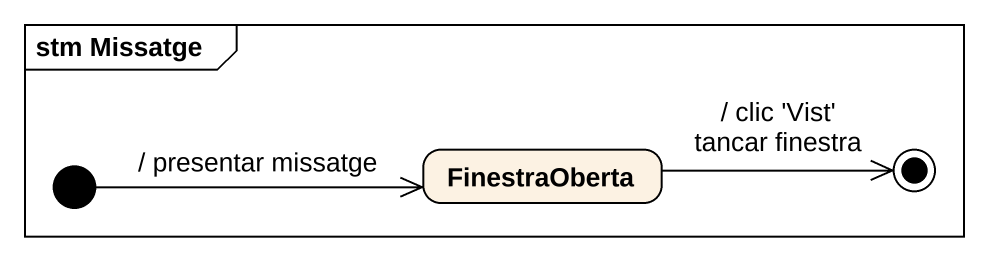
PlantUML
@startuml
mainframe stm Missatge
hide empty description
state FinestraOberta
[*] -right-> FinestraOberta : / presentar missatge
FinestraOberta -right-> [*] : / clic 'Vist' tancar finestra
@enduml
